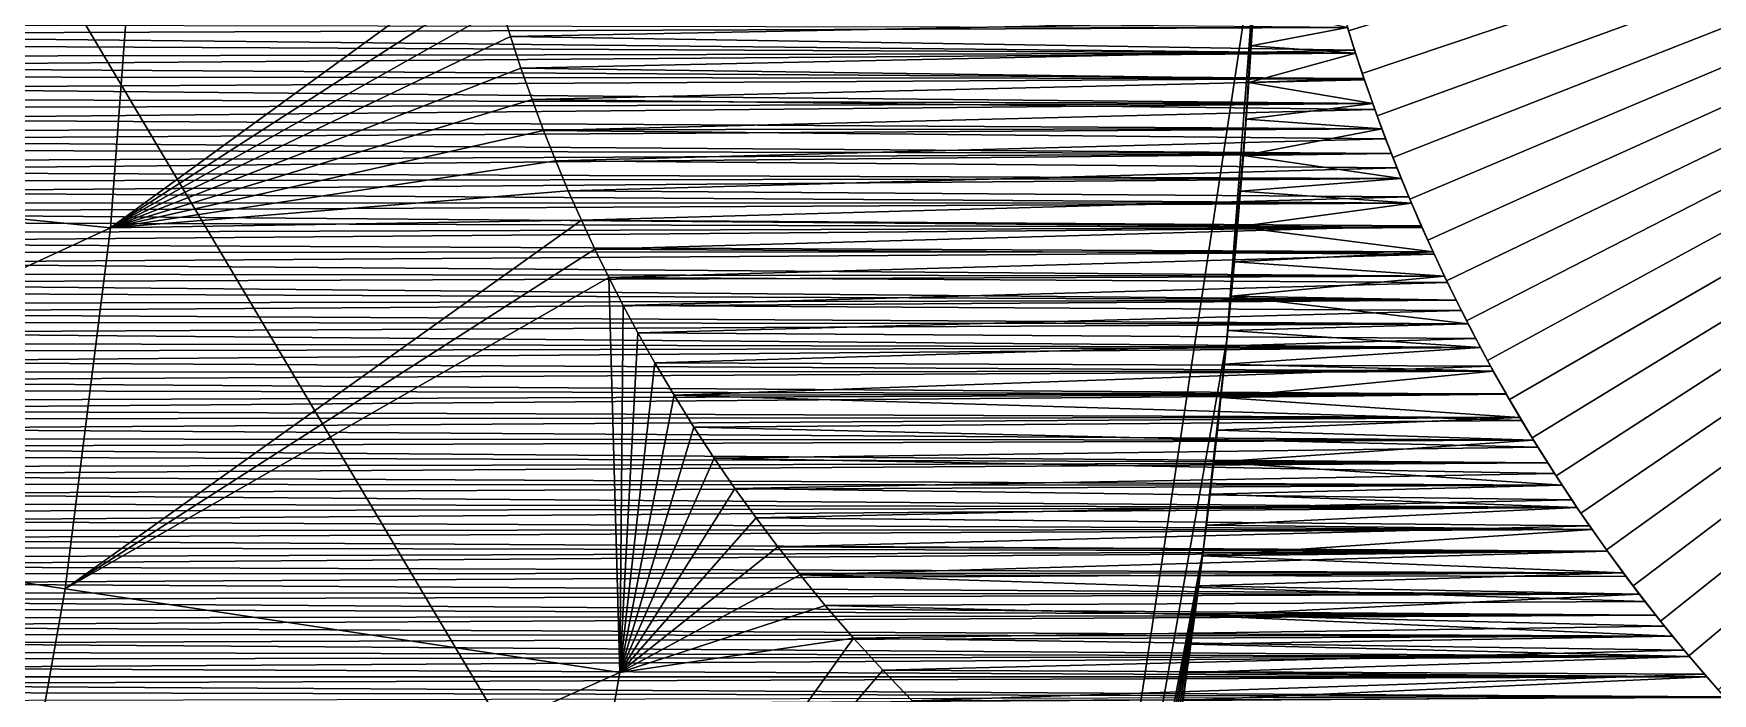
# Model space of a CAD drawing. Header units: millimetres. Extents: x -3750 to 5350, y -3750 to 3750.
# Drawn here: x 3200 to 3948, y -531 to -237 of the extents above; entities that cross this region are included whole.
import ezdxf

# ---------------------------------------------------------------- set-up
doc = ezdxf.new("R2010")
doc.units = ezdxf.units.MM
doc.header["$MEASUREMENT"] = 0
doc.layers.add('MESH_3D', color=2, linetype='CONTINUOUS')

msp = doc.modelspace()

# ---------------------------------------------------------------- linework, layer by layer
at = {"layer": 'MESH_3D'}
for points in [[(925.34, 3634.04, 32500), (-2410.45, 2872.67, 32500), (3378.63, -1627.06, 32500)], [(925.34, 3634.04, 32500), (3634.04, -925.34, 32500), (3745.34, -186.92, 32500)], [(925.34, 3634.04, 32500), (3378.63, -1627.06, 32500), (3634.04, -925.34, 32500)], [(3378.63, -1627.06, 32500), (-2410.45, 2872.67, 32500), (-1955.38, -3199.84, 32500)], [(4550, 0, 26300), (3785.54, -235.8, 26300), (3791.66, -254.79, 26300)], [(4550, 0, 26300), (3791.66, -254.79, 26300), (3798.25, -273.62, 26300)], [(4550, 0, 26300), (3798.25, -273.62, 26300), (3805.3, -292.27, 26300)], [(4550, 0, 26300), (3805.3, -292.27, 26300), (3812.82, -310.75, 26300)], [(4550, 0, 26300), (3812.82, -310.75, 26300), (3820.8, -329.03, 26300)], [(4550, 0, 26300), (3820.8, -329.03, 26300), (3829.22, -347.11, 26300)], [(4550, 0, 26300), (3829.22, -347.11, 26300), (3838.1, -364.97, 26300)], [(4550, 0, 26300), (3838.1, -364.97, 26300), (3847.42, -382.6, 26300)], [(4550, 0, 26300), (3847.42, -382.6, 26300), (3857.18, -400, 26300)], [(4550, 0, 26300), (3857.18, -400, 26300), (3867.37, -417.15, 26300)], [(4550, 0, 26300), (3867.37, -417.15, 26300), (3877.98, -434.04, 26300)], [(4550, 0, 26300), (3877.98, -434.04, 26300), (3889.01, -450.66, 26300)], [(4550, 0, 26300), (3889.01, -450.66, 26300), (3900.45, -466.99, 26300)], [(4550, 0, 26300), (3900.45, -466.99, 26300), (3912.29, -483.04, 26300)], [(4550, 0, 26300), (3912.29, -483.04, 26300), (3924.53, -498.79, 26300)], [(4550, 0, 26300), (3924.53, -498.79, 26300), (3937.16, -514.23, 26300)], [(4550, 0, 26300), (3937.16, -514.23, 26300), (3950.18, -529.35, 26300)], [(4550, 0, 400), (3791.66, -254.79, 400), (3785.54, -235.8, 400)], [(4550, 0, 400), (3798.25, -273.62, 400), (3791.66, -254.79, 400)], [(4550, 0, 400), (3805.3, -292.27, 400), (3798.25, -273.62, 400)], [(4550, 0, 400), (3812.82, -310.75, 400), (3805.3, -292.27, 400)], [(4550, 0, 400), (3820.8, -329.03, 400), (3812.82, -310.75, 400)], [(4550, 0, 400), (3829.22, -347.11, 400), (3820.8, -329.03, 400)], [(4550, 0, 400), (3838.1, -364.97, 400), (3829.22, -347.11, 400)], [(4550, 0, 400), (3847.42, -382.6, 400), (3838.1, -364.97, 400)], [(4550, 0, 400), (3857.18, -400, 400), (3847.42, -382.6, 400)], [(4550, 0, 400), (3867.37, -417.15, 400), (3857.18, -400, 400)], [(4550, 0, 400), (3877.98, -434.04, 400), (3867.37, -417.15, 400)], [(4550, 0, 400), (3889.01, -450.66, 400), (3877.98, -434.04, 400)], [(4550, 0, 400), (3900.45, -466.99, 400), (3889.01, -450.66, 400)], [(4550, 0, 400), (3912.29, -483.04, 400), (3900.45, -466.99, 400)], [(4550, 0, 400), (3924.53, -498.79, 400), (3912.29, -483.04, 400)], [(4550, 0, 400), (3937.16, -514.23, 400), (3924.53, -498.79, 400)], [(4550, 0, 400), (3950.18, -529.35, 400), (3937.16, -514.23, 400)], [(3245.96, -162, 24600), (2985.09, -298.7, 24400), (2996.27, -149.54, 24400)], [(3245.96, -162, 24600), (3233.85, -323.6, 24600), (2985.09, -298.7, 24400)], [(3245.96, -162, 24600), (3401.33, -201.72, 24725.85), (3233.85, -323.6, 24600)], [(3745.34, -186.92, 32500), (3634.04, -925.34, 32500), (3731.37, -373.38, 32500)], [(3745.34, -186.92, 32500), (3731.37, -373.38, 32500), (3739.51, -280.24, 32500)], [(3745.34, -186.92, 32500), (3739.51, -280.24, 32500), (3743.19, -225.82, 26267.47)], [(3233.85, -323.6, 24600), (3401.33, -201.72, 24725.85), (3404.61, -213.6, 24729.04)], [(3233.85, -323.6, 24600), (3404.61, -213.6, 24729.04), (3408.05, -225.35, 24732.4)], [(3785.1, -234.35, 1964.9), (2490.04, -222.95, 1968.3), (2488.51, -239.38, 1963.34)], [(3233.85, -323.6, 24600), (3408.05, -225.35, 24732.4), (3412.07, -238.27, 24736.31)], [(3784.11, -231.1, 24734.11), (3412.07, -238.27, 24736.31), (3408.05, -225.35, 24732.4)], [(3784.11, -231.1, 24734.11), (3788.25, -244.42, 24738.25), (3412.07, -238.27, 24736.31)], [(3739.51, -280.24, 32500), (3742.16, -242.43, 26262.38), (3743.19, -225.82, 26267.47)], [(3742.16, -242.43, 26262.38), (3785.1, -234.35, 26264.9), (3743.19, -225.82, 26267.47)], [(3788.25, -244.42, 24738.25), (3784.11, -231.1, 24734.11), (3785.1, -234.35, 1964.9)], [(3788.66, -245.7, 438.66), (2487.62, -248.48, 439.57), (2489.2, -232.12, 434.42)], [(3788.66, -245.7, 1961.34), (3785.1, -234.35, 1964.9), (2488.51, -239.38, 1963.34)], [(3785.1, -234.35, 435.1), (3788.66, -245.7, 438.66), (2489.2, -232.12, 434.42)], [(3233.85, -323.6, 24600), (3412.07, -238.27, 24736.31), (3416.77, -252.43, 24740.87)], [(3788.25, -244.42, 24738.25), (3416.77, -252.43, 24740.87), (3412.07, -238.27, 24736.31)], [(3788.66, -245.7, 26261.34), (3785.1, -234.35, 26264.9), (3742.16, -242.43, 26262.38)], [(3788.25, -244.42, 24738.25), (3785.1, -234.35, 1964.9), (3788.66, -245.7, 1961.34)], [(3785.1, -234.35, 26264.9), (3788.66, -245.7, 26261.34), (3785.54, -235.8, 26300)], [(3788.66, -245.7, 438.66), (3785.1, -234.35, 435.1), (3785.54, -235.8, 400)], [(3791.66, -254.79, 400), (3788.66, -245.7, 438.66), (3785.54, -235.8, 400)], [(3791.66, -254.79, 26300), (3785.54, -235.8, 26300), (3788.66, -245.7, 26261.34)], [(3788.66, -245.7, 1961.34), (2488.51, -239.38, 1963.34), (2486.89, -255.67, 1958.04)], [(3792.4, -256.99, 1957.6), (3788.66, -245.7, 1961.34), (2486.89, -255.67, 1958.04)], [(3788.66, -245.7, 438.66), (3792.4, -256.99, 442.4), (2487.62, -248.48, 439.57)], [(3788.25, -244.42, 24738.25), (3792.63, -257.66, 24742.63), (3416.77, -252.43, 24740.87)], [(3739.51, -280.24, 32500), (3741.05, -258.88, 26256.95), (3742.16, -242.43, 26262.38)], [(3741.05, -258.88, 26256.95), (3788.66, -245.7, 26261.34), (3742.16, -242.43, 26262.38)], [(3741.05, -258.88, 26256.95), (3792.4, -256.99, 26257.6), (3788.66, -245.7, 26261.34)], [(3792.63, -257.66, 24742.63), (3788.25, -244.42, 24738.25), (3788.66, -245.7, 1961.34)], [(3792.63, -257.66, 24742.63), (3788.66, -245.7, 1961.34), (3792.4, -256.99, 1957.6)], [(3788.66, -245.7, 26261.34), (3792.4, -256.99, 26257.6), (3791.66, -254.79, 26300)], [(3792.4, -256.99, 442.4), (3788.66, -245.7, 438.66), (3791.66, -254.79, 400)], [(3792.4, -256.99, 442.4), (2485.95, -264.69, 445.06), (2487.62, -248.48, 439.57)], [(3233.85, -323.6, 24600), (3416.77, -252.43, 24740.87), (3421.71, -266.39, 24745.65)], [(3792.63, -257.66, 24742.63), (3421.71, -266.39, 24745.65), (3416.77, -252.43, 24740.87)], [(3796.3, -268.22, 1953.7), (2486.89, -255.67, 1958.04), (2485.18, -271.81, 1952.41)], [(3792.4, -256.99, 442.4), (3796.3, -268.22, 446.3), (2485.95, -264.69, 445.06)], [(3796.3, -268.22, 1953.7), (3792.4, -256.99, 1957.6), (2486.89, -255.67, 1958.04)], [(3792.63, -257.66, 24742.63), (3797.24, -270.83, 24747.24), (3421.71, -266.39, 24745.65)], [(3739.51, -280.24, 32500), (3739.89, -275.18, 26251.18), (3741.05, -258.88, 26256.95)], [(3739.89, -275.18, 26251.18), (3796.3, -268.22, 26253.7), (3741.05, -258.88, 26256.95)], [(3796.3, -268.22, 26253.7), (3792.4, -256.99, 26257.6), (3741.05, -258.88, 26256.95)], [(3796.3, -268.22, 446.3), (3792.4, -256.99, 442.4), (3791.66, -254.79, 400)], [(3798.25, -273.62, 400), (3796.3, -268.22, 446.3), (3791.66, -254.79, 400)], [(3796.3, -268.22, 26253.7), (3791.66, -254.79, 26300), (3792.4, -256.99, 26257.6)], [(3798.25, -273.62, 26300), (3791.66, -254.79, 26300), (3796.3, -268.22, 26253.7)], [(3792.63, -257.66, 24742.63), (3792.4, -256.99, 1957.6), (3796.3, -268.22, 1953.7)], [(3797.24, -270.83, 24747.24), (3792.63, -257.66, 24742.63), (3796.3, -268.22, 1953.7)], [(3796.3, -268.22, 446.3), (2484.19, -280.75, 450.88), (2485.95, -264.69, 445.06)], [(3796.3, -268.22, 446.3), (3800.37, -279.39, 450.37), (2484.19, -280.75, 450.88)], [(3800.37, -279.39, 1949.63), (3796.3, -268.22, 1953.7), (2485.18, -271.81, 1952.41)], [(3233.85, -323.6, 24600), (3421.71, -266.39, 24745.65), (3426.88, -280.14, 24750.65)], [(3797.24, -270.83, 24747.24), (3426.88, -280.14, 24750.65), (3421.71, -266.39, 24745.65)], [(3800.37, -279.39, 26249.63), (3796.3, -268.22, 26253.7), (3739.89, -275.18, 26251.18)], [(3797.24, -270.83, 24747.24), (3796.3, -268.22, 1953.7), (3800.37, -279.39, 1949.63)], [(3796.3, -268.22, 26253.7), (3800.37, -279.39, 26249.63), (3798.25, -273.62, 26300)], [(3800.37, -279.39, 450.37), (3796.3, -268.22, 446.3), (3798.25, -273.62, 400)], [(3800.37, -279.39, 1949.63), (2485.18, -271.81, 1952.41), (2483.38, -287.8, 1946.44)], [(3797.24, -270.83, 24747.24), (3802.07, -283.91, 24752.07), (3426.88, -280.14, 24750.65)], [(3738.67, -291.32, 26245.07), (3800.37, -279.39, 26249.63), (3739.89, -275.18, 26251.18)], [(3739.51, -280.24, 32500), (3738.67, -291.32, 26245.07), (3739.89, -275.18, 26251.18)], [(3802.07, -283.91, 24752.07), (3797.24, -270.83, 24747.24), (3800.37, -279.39, 1949.63)], [(3805.3, -292.27, 400), (3800.37, -279.39, 450.37), (3798.25, -273.62, 400)], [(3805.3, -292.27, 26300), (3798.25, -273.62, 26300), (3800.37, -279.39, 26249.63)], [(3804.61, -290.51, 454.61), (2482.34, -296.64, 457.03), (2484.19, -280.75, 450.88)], [(3804.61, -290.51, 1945.39), (3800.37, -279.39, 1949.63), (2483.38, -287.8, 1946.44)], [(3800.37, -279.39, 450.37), (3804.61, -290.51, 454.61), (2484.19, -280.75, 450.88)], [(3233.85, -323.6, 24600), (3426.88, -280.14, 24750.65), (3432.28, -293.68, 24755.86)], [(3802.07, -283.91, 24752.07), (3432.28, -293.68, 24755.86), (3426.88, -280.14, 24750.65)], [(3802.07, -283.91, 24752.07), (3807.14, -296.9, 24757.14), (3432.28, -293.68, 24755.86)], [(3739.51, -280.24, 32500), (3731.37, -373.38, 32500), (3736.06, -323.07, 26231.87)], [(3739.51, -280.24, 32500), (3736.06, -323.07, 26231.87), (3737.39, -307.28, 26238.63)], [(3739.51, -280.24, 32500), (3737.39, -307.28, 26238.63), (3738.67, -291.32, 26245.07)], [(3804.61, -290.51, 26245.39), (3800.37, -279.39, 26249.63), (3738.67, -291.32, 26245.07)], [(3805.3, -292.27, 400), (3804.61, -290.51, 454.61), (3800.37, -279.39, 450.37)], [(3802.07, -283.91, 24752.07), (3800.37, -279.39, 1949.63), (3804.61, -290.51, 1945.39)], [(3805.3, -292.27, 26300), (3800.37, -279.39, 26249.63), (3804.61, -290.51, 26245.39)], [(3807.14, -296.9, 24757.14), (3802.07, -283.91, 24752.07), (3804.61, -290.51, 1945.39)], [(3804.61, -290.51, 1945.39), (2483.38, -287.8, 1946.44), (2481.5, -303.61, 1940.15)], [(3809.01, -301.55, 1940.99), (3804.61, -290.51, 1945.39), (2481.5, -303.61, 1940.15)], [(3804.61, -290.51, 454.61), (3809.01, -301.55, 459.01), (2482.34, -296.64, 457.03)], [(3737.39, -307.28, 26238.63), (3809.01, -301.55, 26240.99), (3738.67, -291.32, 26245.07)], [(3809.01, -301.55, 26240.99), (3804.61, -290.51, 26245.39), (3738.67, -291.32, 26245.07)], [(3807.14, -296.9, 24757.14), (3804.61, -290.51, 1945.39), (3809.01, -301.55, 1940.99)], [(3804.61, -290.51, 26245.39), (3809.01, -301.55, 26240.99), (3805.3, -292.27, 26300)], [(3809.01, -301.55, 459.01), (3804.61, -290.51, 454.61), (3805.3, -292.27, 400)], [(3809.01, -301.55, 459.01), (2480.41, -312.37, 463.5), (2482.34, -296.64, 457.03)], [(3233.85, -323.6, 24600), (2966.49, -447.13, 24400), (2985.09, -298.7, 24400)], [(3233.85, -323.6, 24600), (3432.28, -293.68, 24755.86), (3437.89, -307.01, 24761.25)], [(3807.14, -296.9, 24757.14), (3437.89, -307.01, 24761.25), (3432.28, -293.68, 24755.86)], [(3807.14, -296.9, 24757.14), (3812.42, -309.81, 24762.42), (3437.89, -307.01, 24761.25)], [(3812.82, -310.75, 400), (3809.01, -301.55, 459.01), (3805.3, -292.27, 400)], [(3812.82, -310.75, 26300), (3805.3, -292.27, 26300), (3809.01, -301.55, 26240.99)], [(3812.42, -309.81, 24762.42), (3807.14, -296.9, 24757.14), (3809.01, -301.55, 1940.99)], [(3813.57, -312.53, 1936.43), (2481.5, -303.61, 1940.15), (2479.53, -319.26, 1933.53)], [(3809.01, -301.55, 459.01), (3813.57, -312.53, 463.57), (2480.41, -312.37, 463.5)], [(3813.57, -312.53, 1936.43), (3809.01, -301.55, 1940.99), (2481.5, -303.61, 1940.15)], [(3813.57, -312.53, 26236.43), (3809.01, -301.55, 26240.99), (3737.39, -307.28, 26238.63)], [(3812.42, -309.81, 24762.42), (3809.01, -301.55, 1940.99), (3813.57, -312.53, 1936.43)], [(3809.01, -301.55, 26240.99), (3813.57, -312.53, 26236.43), (3812.82, -310.75, 26300)], [(3813.57, -312.53, 463.57), (3809.01, -301.55, 459.01), (3812.82, -310.75, 400)], [(3818.3, -323.45, 468.3), (2478.4, -327.92, 470.3), (2480.41, -312.37, 463.5)], [(3818.3, -323.45, 1931.7), (3813.57, -312.53, 1936.43), (2479.53, -319.26, 1933.53)], [(3813.57, -312.53, 463.57), (3818.3, -323.45, 468.3), (2480.41, -312.37, 463.5)], [(3233.85, -323.6, 24600), (3437.89, -307.01, 24761.25), (3443.7, -320.12, 24766.84)], [(3812.42, -309.81, 24762.42), (3443.7, -320.12, 24766.84), (3437.89, -307.01, 24761.25)], [(3812.42, -309.81, 24762.42), (3817.94, -322.62, 24767.94), (3443.7, -320.12, 24766.84)], [(3736.06, -323.07, 26231.87), (3813.57, -312.53, 26236.43), (3737.39, -307.28, 26238.63)], [(3818.3, -323.45, 26231.7), (3813.57, -312.53, 26236.43), (3736.06, -323.07, 26231.87)], [(3817.94, -322.62, 24767.94), (3812.42, -309.81, 24762.42), (3813.57, -312.53, 1936.43)], [(3818.3, -323.45, 468.3), (3813.57, -312.53, 463.57), (3812.82, -310.75, 400)], [(3820.8, -329.03, 400), (3818.3, -323.45, 468.3), (3812.82, -310.75, 400)], [(3818.3, -323.45, 26231.7), (3812.82, -310.75, 26300), (3813.57, -312.53, 26236.43)], [(3820.8, -329.03, 26300), (3812.82, -310.75, 26300), (3818.3, -323.45, 26231.7)], [(3817.94, -322.62, 24767.94), (3813.57, -312.53, 1936.43), (3818.3, -323.45, 1931.7)], [(3818.3, -323.45, 1931.7), (2479.53, -319.26, 1933.53), (2477.49, -334.73, 1926.61)], [(3213.7, -484.39, 24600), (3443.7, -320.12, 24766.84), (3449.72, -333.01, 24772.6)], [(3233.85, -323.6, 24600), (3443.7, -320.12, 24766.84), (3213.7, -484.39, 24600)], [(3817.94, -322.62, 24767.94), (3449.72, -333.01, 24772.6), (3443.7, -320.12, 24766.84)], [(3823.19, -334.29, 473.19), (2476.32, -343.29, 477.4), (2478.4, -327.92, 470.3)], [(3823.19, -334.29, 1926.81), (3818.3, -323.45, 1931.7), (2477.49, -334.73, 1926.61)], [(3818.3, -323.45, 468.3), (3823.19, -334.29, 473.19), (2478.4, -327.92, 470.3)], [(3233.85, -323.6, 24600), (3213.7, -484.39, 24600), (2966.49, -447.13, 24400)], [(3817.94, -322.62, 24767.94), (3823.67, -335.33, 24773.67), (3449.72, -333.01, 24772.6)], [(3731.37, -373.38, 32500), (3734.68, -338.67, 26224.78), (3736.06, -323.07, 26231.87)], [(3734.68, -338.67, 26224.78), (3823.19, -334.29, 26226.81), (3736.06, -323.07, 26231.87)], [(3823.19, -334.29, 26226.81), (3818.3, -323.45, 26231.7), (3736.06, -323.07, 26231.87)], [(3817.94, -322.62, 24767.94), (3818.3, -323.45, 1931.7), (3823.19, -334.29, 1926.81)], [(3823.67, -335.33, 24773.67), (3817.94, -322.62, 24767.94), (3823.19, -334.29, 1926.81)], [(3818.3, -323.45, 26231.7), (3823.19, -334.29, 26226.81), (3820.8, -329.03, 26300)], [(3823.19, -334.29, 473.19), (3818.3, -323.45, 468.3), (3820.8, -329.03, 400)], [(3829.22, -347.11, 400), (3823.19, -334.29, 473.19), (3820.8, -329.03, 400)], [(3829.22, -347.11, 26300), (3820.8, -329.03, 26300), (3823.19, -334.29, 26226.81)], [(3828.24, -345.05, 1921.76), (2477.49, -334.73, 1926.61), (2475.38, -350.01, 1919.37)], [(3823.19, -334.29, 473.19), (3828.24, -345.05, 478.24), (2476.32, -343.29, 477.4)], [(3828.24, -345.05, 1921.76), (3823.19, -334.29, 1926.81), (2477.49, -334.73, 1926.61)], [(3213.7, -484.39, 24600), (3449.72, -333.01, 24772.6), (3455.93, -345.68, 24778.54)], [(3823.67, -335.33, 24773.67), (3455.93, -345.68, 24778.54), (3449.72, -333.01, 24772.6)], [(3823.67, -335.33, 24773.67), (3829.63, -347.94, 24779.63), (3455.93, -345.68, 24778.54)], [(3828.24, -345.05, 26221.76), (3823.19, -334.29, 26226.81), (3734.68, -338.67, 26224.78)], [(3829.22, -347.11, 400), (3828.24, -345.05, 478.24), (3823.19, -334.29, 473.19)], [(3823.67, -335.33, 24773.67), (3823.19, -334.29, 1926.81), (3828.24, -345.05, 1921.76)], [(3829.22, -347.11, 26300), (3823.19, -334.29, 26226.81), (3828.24, -345.05, 26221.76)], [(3829.63, -347.94, 24779.63), (3823.67, -335.33, 24773.67), (3828.24, -345.05, 1921.76)], [(3833.45, -355.74, 483.45), (2474.17, -358.47, 484.81), (2476.32, -343.29, 477.4)], [(3828.24, -345.05, 478.24), (3833.45, -355.74, 483.45), (2476.32, -343.29, 477.4)], [(3731.37, -373.38, 32500), (3733.25, -354.07, 26217.38), (3734.68, -338.67, 26224.78)], [(3733.25, -354.07, 26217.38), (3828.24, -345.05, 26221.76), (3734.68, -338.67, 26224.78)], [(3833.45, -355.74, 1916.55), (2475.38, -350.01, 1919.37), (2473.2, -365.1, 1911.83)], [(3833.45, -355.74, 1916.55), (3828.24, -345.05, 1921.76), (2475.38, -350.01, 1919.37)], [(3460.91, -521.65, 24800), (3213.7, -484.39, 24600), (3455.93, -345.68, 24778.54)], [(3460.91, -521.65, 24800), (3455.93, -345.68, 24778.54), (3462.32, -358.13, 24784.64)], [(3829.63, -347.94, 24779.63), (3462.32, -358.13, 24784.64), (3455.93, -345.68, 24778.54)], [(3829.63, -347.94, 24779.63), (3835.8, -360.45, 24785.8), (3462.32, -358.13, 24784.64)], [(3833.45, -355.74, 26216.55), (3828.24, -345.05, 26221.76), (3733.25, -354.07, 26217.38)], [(3829.63, -347.94, 24779.63), (3828.24, -345.05, 1921.76), (3833.45, -355.74, 1916.55)], [(3828.24, -345.05, 26221.76), (3833.45, -355.74, 26216.55), (3829.22, -347.11, 26300)], [(3833.45, -355.74, 483.45), (3828.24, -345.05, 478.24), (3829.22, -347.11, 400)], [(3838.1, -364.97, 400), (3833.45, -355.74, 483.45), (3829.22, -347.11, 400)], [(3838.1, -364.97, 26300), (3829.22, -347.11, 26300), (3833.45, -355.74, 26216.55)], [(3835.8, -360.45, 24785.8), (3829.63, -347.94, 24779.63), (3833.45, -355.74, 1916.55)], [(3838.82, -366.36, 488.82), (2471.95, -373.45, 492.51), (2474.17, -358.47, 484.81)], [(3838.82, -366.36, 1911.18), (3833.45, -355.74, 1916.55), (2473.2, -365.1, 1911.83)], [(3833.45, -355.74, 483.45), (3838.82, -366.36, 488.82), (2474.17, -358.47, 484.81)], [(3460.91, -521.65, 24800), (3462.32, -358.13, 24784.64), (3468.9, -370.35, 24790.89)], [(3835.8, -360.45, 24785.8), (3468.9, -370.35, 24790.89), (3462.32, -358.13, 24784.64)], [(3731.37, -373.38, 32500), (3731.77, -369.28, 26209.67), (3733.25, -354.07, 26217.38)], [(3838.82, -366.36, 26211.18), (3733.25, -354.07, 26217.38), (3731.77, -369.28, 26209.67)], [(3838.82, -366.36, 26211.18), (3833.45, -355.74, 26216.55), (3733.25, -354.07, 26217.38)], [(3835.8, -360.45, 24785.8), (3833.45, -355.74, 1916.55), (3838.82, -366.36, 1911.18)], [(3833.45, -355.74, 26216.55), (3838.82, -366.36, 26211.18), (3838.1, -364.97, 26300)], [(3838.82, -366.36, 488.82), (3833.45, -355.74, 483.45), (3838.1, -364.97, 400)], [(3844.34, -376.89, 1905.66), (2473.2, -365.1, 1911.83), (2470.95, -379.99, 1903.99)], [(3838.82, -366.36, 488.82), (3844.34, -376.89, 494.34), (2471.95, -373.45, 492.51)], [(3844.34, -376.89, 1905.66), (3838.82, -366.36, 1911.18), (2473.2, -365.1, 1911.83)], [(3835.8, -360.45, 24785.8), (3842.2, -372.85, 24792.2), (3468.9, -370.35, 24790.89)], [(3844.34, -376.89, 26205.66), (3838.82, -366.36, 26211.18), (3731.77, -369.28, 26209.67)], [(3842.2, -372.85, 24792.2), (3835.8, -360.45, 24785.8), (3838.82, -366.36, 1911.18)], [(3844.34, -376.89, 494.34), (3838.82, -366.36, 488.82), (3838.1, -364.97, 400)], [(3847.42, -382.6, 400), (3844.34, -376.89, 494.34), (3838.1, -364.97, 400)], [(3844.34, -376.89, 26205.66), (3838.1, -364.97, 26300), (3838.82, -366.36, 26211.18)], [(3847.42, -382.6, 26300), (3838.1, -364.97, 26300), (3844.34, -376.89, 26205.66)], [(3842.2, -372.85, 24792.2), (3838.82, -366.36, 1911.18), (3844.34, -376.89, 1905.66)], [(3844.34, -376.89, 494.34), (2469.67, -388.23, 500.52), (2471.95, -373.45, 492.51)], [(3460.91, -521.65, 24800), (3468.9, -370.35, 24790.89), (3476.4, -383.68, 24798.01)], [(3842.2, -372.85, 24792.2), (3476.4, -383.68, 24798.01), (3468.9, -370.35, 24790.89)], [(3842.2, -372.85, 24792.2), (3848.8, -385.13, 24798.8), (3476.4, -383.68, 24798.01)], [(3731.37, -373.38, 32500), (3634.04, -925.34, 32500), (3720.9, -466.29, 32500)], [(3731.37, -373.38, 32500), (3720.9, -466.29, 32500), (3727.12, -413.65, 26184.76)], [(3731.37, -373.38, 32500), (3727.12, -413.65, 26184.76), (3728.7, -399.08, 26193.35)], [(3731.37, -373.38, 32500), (3728.7, -399.08, 26193.35), (3730.26, -384.29, 26201.66)], [(3730.26, -384.29, 26201.66), (3844.34, -376.89, 26205.66), (3731.77, -369.28, 26209.67)], [(3731.37, -373.38, 32500), (3730.26, -384.29, 26201.66), (3731.77, -369.28, 26209.67)], [(3848.8, -385.13, 24798.8), (3842.2, -372.85, 24792.2), (3844.34, -376.89, 1905.66)], [(3850.02, -387.34, 1899.98), (2470.95, -379.99, 1903.99), (2468.65, -394.67, 1895.87)], [(3844.34, -376.89, 494.34), (3850.02, -387.34, 500.02), (2469.67, -388.23, 500.52)], [(3850.02, -387.34, 1899.98), (3844.34, -376.89, 1905.66), (2470.95, -379.99, 1903.99)], [(3850.02, -387.34, 26199.98), (3844.34, -376.89, 26205.66), (3730.26, -384.29, 26201.66)], [(3848.8, -385.13, 24798.8), (3844.34, -376.89, 1905.66), (3850.02, -387.34, 1899.98)], [(3844.34, -376.89, 26205.66), (3850.02, -387.34, 26199.98), (3847.42, -382.6, 26300)], [(3850.02, -387.34, 500.02), (3844.34, -376.89, 494.34), (3847.42, -382.6, 400)], [(3855.86, -397.7, 505.86), (2467.34, -402.8, 508.8), (2469.67, -388.23, 500.52)], [(3855.86, -397.7, 1894.14), (3850.02, -387.34, 1899.98), (2468.65, -394.67, 1895.87)], [(3850.02, -387.34, 500.02), (3855.86, -397.7, 505.86), (2469.67, -388.23, 500.52)], [(3460.91, -521.65, 24800), (3476.4, -383.68, 24798.01), (3484.98, -398.16, 24806.12)], [(3848.8, -385.13, 24798.8), (3484.98, -398.16, 24806.12), (3476.4, -383.68, 24798.01)], [(3848.8, -385.13, 24798.8), (3855.62, -397.29, 24805.62), (3484.98, -398.16, 24806.12)], [(3728.7, -399.08, 26193.35), (3850.02, -387.34, 26199.98), (3730.26, -384.29, 26201.66)], [(3855.86, -397.7, 26194.14), (3850.02, -387.34, 26199.98), (3728.7, -399.08, 26193.35)], [(3857.18, -400, 400), (3850.02, -387.34, 500.02), (3847.42, -382.6, 400)], [(3857.18, -400, 26300), (3847.42, -382.6, 26300), (3850.02, -387.34, 26199.98)], [(3855.62, -397.29, 24805.62), (3848.8, -385.13, 24798.8), (3850.02, -387.34, 1899.98)], [(3857.18, -400, 400), (3855.86, -397.7, 505.86), (3850.02, -387.34, 500.02)], [(3855.62, -397.29, 24805.62), (3850.02, -387.34, 1899.98), (3855.86, -397.7, 1894.14)], [(3857.18, -400, 26300), (3850.02, -387.34, 26199.98), (3855.86, -397.7, 26194.14)], [(3855.86, -397.7, 1894.14), (2468.65, -394.67, 1895.87), (2466.29, -409.15, 1887.46)], [(3861.84, -407.97, 511.84), (2464.95, -417.15, 517.37), (2467.34, -402.8, 508.8)], [(3861.84, -407.97, 1888.16), (3855.86, -397.7, 1894.14), (2466.29, -409.15, 1887.46)], [(3855.86, -397.7, 505.86), (3861.84, -407.97, 511.84), (2467.34, -402.8, 508.8)], [(3460.91, -521.65, 24800), (3484.98, -398.16, 24806.12), (3493.8, -412.31, 24814.43)], [(3855.62, -397.29, 24805.62), (3862.66, -409.34, 24812.66), (3484.98, -398.16, 24806.12)], [(3484.98, -398.16, 24806.12), (3862.66, -409.34, 24812.66), (3493.8, -412.31, 24814.43)], [(3727.12, -413.65, 26184.76), (3861.84, -407.97, 26188.16), (3728.7, -399.08, 26193.35)], [(3861.84, -407.97, 26188.16), (3855.86, -397.7, 26194.14), (3728.7, -399.08, 26193.35)], [(3855.62, -397.29, 24805.62), (3855.86, -397.7, 1894.14), (3861.84, -407.97, 1888.16)], [(3862.66, -409.34, 24812.66), (3855.62, -397.29, 24805.62), (3861.84, -407.97, 1888.16)], [(3855.86, -397.7, 26194.14), (3861.84, -407.97, 26188.16), (3857.18, -400, 26300)], [(3861.84, -407.97, 511.84), (3855.86, -397.7, 505.86), (3857.18, -400, 400)], [(3867.37, -417.15, 400), (3861.84, -407.97, 511.84), (3857.18, -400, 400)], [(3867.37, -417.15, 26300), (3857.18, -400, 26300), (3861.84, -407.97, 26188.16)], [(3867.98, -418.16, 1882.02), (2466.29, -409.15, 1887.46), (2463.89, -423.4, 1878.77)], [(3861.84, -407.97, 511.84), (3867.98, -418.16, 517.98), (2464.95, -417.15, 517.37)], [(3867.98, -418.16, 1882.02), (3861.84, -407.97, 1888.16), (2466.29, -409.15, 1887.46)], [(3862.66, -409.34, 24812.66), (3869.9, -421.26, 24819.9), (3493.8, -412.31, 24814.43)], [(3867.98, -418.16, 26182.02), (3861.84, -407.97, 26188.16), (3727.12, -413.65, 26184.76)], [(3862.66, -409.34, 24812.66), (3861.84, -407.97, 1888.16), (3867.98, -418.16, 1882.02)], [(3861.84, -407.97, 26188.16), (3867.98, -418.16, 26182.02), (3867.37, -417.15, 26300)], [(3867.98, -418.16, 517.98), (3861.84, -407.97, 511.84), (3867.37, -417.15, 400)], [(3869.9, -421.26, 24819.9), (3862.66, -409.34, 24812.66), (3867.98, -418.16, 1882.02)], [(3874.27, -428.25, 524.27), (2462.52, -431.29, 526.21), (2464.95, -417.15, 517.37)], [(3874.27, -428.25, 1875.73), (3867.98, -418.16, 1882.02), (2463.89, -423.4, 1878.77)], [(3867.98, -418.16, 517.98), (3874.27, -428.25, 524.27), (2464.95, -417.15, 517.37)], [(3460.91, -521.65, 24800), (3493.8, -412.31, 24814.43), (3502.85, -426.13, 24822.94)], [(3869.9, -421.26, 24819.9), (3502.85, -426.13, 24822.94), (3493.8, -412.31, 24814.43)], [(3720.9, -466.29, 32500), (3725.5, -428, 26175.88), (3727.12, -413.65, 26184.76)], [(3725.5, -428, 26175.88), (3867.98, -418.16, 26182.02), (3727.12, -413.65, 26184.76)], [(3874.27, -428.25, 26175.73), (3867.98, -418.16, 26182.02), (3725.5, -428, 26175.88)], [(3874.27, -428.25, 524.27), (3867.98, -418.16, 517.98), (3867.37, -417.15, 400)], [(3877.98, -434.04, 400), (3874.27, -428.25, 524.27), (3867.37, -417.15, 400)], [(3874.27, -428.25, 26175.73), (3867.37, -417.15, 26300), (3867.98, -418.16, 26182.02)], [(3877.98, -434.04, 26300), (3867.37, -417.15, 26300), (3874.27, -428.25, 26175.73)], [(3869.9, -421.26, 24819.9), (3867.98, -418.16, 1882.02), (3874.27, -428.25, 1875.73)], [(3874.27, -428.25, 1875.73), (2463.89, -423.4, 1878.77), (2461.43, -437.43, 1869.82)], [(3460.91, -521.65, 24800), (3502.85, -426.13, 24822.94), (3512.12, -439.62, 24831.62)], [(3869.9, -421.26, 24819.9), (3877.34, -433.05, 24827.34), (3502.85, -426.13, 24822.94)], [(3877.34, -433.05, 24827.34), (3512.12, -439.62, 24831.62), (3502.85, -426.13, 24822.94)], [(3877.34, -433.05, 24827.34), (3869.9, -421.26, 24819.9), (3874.27, -428.25, 1875.73)], [(3880.72, -438.24, 530.72), (2460.04, -445.19, 535.32), (2462.52, -431.29, 526.21)], [(3880.72, -438.24, 1869.28), (3874.27, -428.25, 1875.73), (2461.43, -437.43, 1869.82)], [(3874.27, -428.25, 524.27), (3880.72, -438.24, 530.72), (2462.52, -431.29, 526.21)], [(3877.34, -433.05, 24827.34), (3884.99, -444.71, 24834.99), (3512.12, -439.62, 24831.62)], [(3720.9, -466.29, 32500), (3723.85, -442.12, 26166.73), (3725.5, -428, 26175.88)], [(3880.72, -438.24, 26169.28), (3725.5, -428, 26175.88), (3723.85, -442.12, 26166.73)], [(3880.72, -438.24, 26169.28), (3874.27, -428.25, 26175.73), (3725.5, -428, 26175.88)], [(3877.34, -433.05, 24827.34), (3874.27, -428.25, 1875.73), (3880.72, -438.24, 1869.28)], [(3874.27, -428.25, 26175.73), (3880.72, -438.24, 26169.28), (3877.98, -434.04, 26300)], [(3880.72, -438.24, 530.72), (3874.27, -428.25, 524.27), (3877.98, -434.04, 400)], [(3884.99, -444.71, 24834.99), (3877.34, -433.05, 24827.34), (3880.72, -438.24, 1869.28)], [(3887.3, -448.14, 1862.7), (2461.43, -437.43, 1869.82), (2458.94, -451.23, 1860.6)], [(3880.72, -438.24, 530.72), (3887.3, -448.14, 537.3), (2460.04, -445.19, 535.32)], [(3887.3, -448.14, 1862.7), (3880.72, -438.24, 1869.28), (2461.43, -437.43, 1869.82)], [(3460.91, -521.65, 24800), (3512.12, -439.62, 24831.62), (3521.6, -452.79, 24840.47)], [(3884.99, -444.71, 24834.99), (3521.6, -452.79, 24840.47), (3512.12, -439.62, 24831.62)], [(3887.3, -448.14, 26162.7), (3880.72, -438.24, 26169.28), (3723.85, -442.12, 26166.73)], [(3889.01, -450.66, 400), (3880.72, -438.24, 530.72), (3877.98, -434.04, 400)], [(3889.01, -450.66, 26300), (3877.98, -434.04, 26300), (3880.72, -438.24, 26169.28)], [(3889.01, -450.66, 400), (3887.3, -448.14, 537.3), (3880.72, -438.24, 530.72)], [(3884.99, -444.71, 24834.99), (3880.72, -438.24, 1869.28), (3887.3, -448.14, 1862.7)], [(3889.01, -450.66, 26300), (3880.72, -438.24, 26169.28), (3887.3, -448.14, 26162.7)], [(3887.3, -448.14, 537.3), (2457.53, -458.86, 544.68), (2460.04, -445.19, 535.32)], [(3887.3, -448.14, 537.3), (3894.04, -457.95, 544.04), (2457.53, -458.86, 544.68)], [(3894.04, -457.95, 1855.96), (3887.3, -448.14, 1862.7), (2458.94, -451.23, 1860.6)], [(3213.7, -484.39, 24600), (3185.56, -643.97, 24600), (2966.49, -447.13, 24400)], [(3884.99, -444.71, 24834.99), (3892.85, -456.24, 24842.85), (3521.6, -452.79, 24840.47)], [(3720.9, -466.29, 32500), (3722.17, -456, 26157.32), (3723.85, -442.12, 26166.73)], [(3722.17, -456, 26157.32), (3887.3, -448.14, 26162.7), (3723.85, -442.12, 26166.73)], [(3894.04, -457.95, 26155.96), (3887.3, -448.14, 26162.7), (3722.17, -456, 26157.32)], [(3892.85, -456.24, 24842.85), (3884.99, -444.71, 24834.99), (3887.3, -448.14, 1862.7)], [(3892.85, -456.24, 24842.85), (3887.3, -448.14, 1862.7), (3894.04, -457.95, 1855.96)], [(3887.3, -448.14, 26162.7), (3894.04, -457.95, 26155.96), (3889.01, -450.66, 26300)], [(3894.04, -457.95, 544.04), (3887.3, -448.14, 537.3), (3889.01, -450.66, 400)], [(3894.04, -457.95, 1855.96), (2458.94, -451.23, 1860.6), (2456.41, -464.8, 1851.13)], [(3460.91, -521.65, 24800), (3521.6, -452.79, 24840.47), (3531.28, -465.64, 24849.48)], [(3892.85, -456.24, 24842.85), (3531.28, -465.64, 24849.48), (3521.6, -452.79, 24840.47)], [(3892.85, -456.24, 24842.85), (3900.9, -467.62, 24850.9), (3531.28, -465.64, 24849.48)], [(3720.48, -469.64, 26147.64), (3894.04, -457.95, 26155.96), (3722.17, -456, 26157.32)], [(3720.9, -466.29, 32500), (3720.48, -469.64, 26147.64), (3722.17, -456, 26157.32)], [(3900.45, -466.99, 400), (3894.04, -457.95, 544.04), (3889.01, -450.66, 400)], [(3900.45, -466.99, 26300), (3889.01, -450.66, 26300), (3894.04, -457.95, 26155.96)], [(3900.9, -467.62, 24850.9), (3892.85, -456.24, 24842.85), (3894.04, -457.95, 1855.96)], [(3900.92, -467.65, 550.92), (2454.98, -472.3, 554.29), (2457.53, -458.86, 544.68)], [(3900.92, -467.65, 1849.08), (3894.04, -457.95, 1855.96), (2456.41, -464.8, 1851.13)], [(3894.04, -457.95, 544.04), (3900.92, -467.65, 550.92), (2457.53, -458.86, 544.68)], [(3900.92, -467.65, 26149.08), (3894.04, -457.95, 26155.96), (3720.48, -469.64, 26147.64)], [(3900.9, -467.62, 24850.9), (3894.04, -457.95, 1855.96), (3900.92, -467.65, 1849.08)], [(3894.04, -457.95, 26155.96), (3900.92, -467.65, 26149.08), (3900.45, -466.99, 26300)], [(3900.92, -467.65, 550.92), (3894.04, -457.95, 544.04), (3900.45, -466.99, 400)], [(3900.92, -467.65, 1849.08), (2456.41, -464.8, 1851.13), (2453.85, -478.12, 1841.41)], [(3907.94, -477.24, 1842.06), (3900.92, -467.65, 1849.08), (2453.85, -478.12, 1841.41)], [(3900.92, -467.65, 550.92), (3907.94, -477.24, 557.94), (2454.98, -472.3, 554.29)], [(3460.91, -521.65, 24800), (3531.28, -465.64, 24849.48), (3541.16, -478.18, 24858.64)], [(3900.9, -467.62, 24850.9), (3541.16, -478.18, 24858.64), (3531.28, -465.64, 24849.48)], [(3900.9, -467.62, 24850.9), (3909.15, -478.87, 24859.15), (3541.16, -478.18, 24858.64)], [(3720.9, -466.29, 32500), (3634.04, -925.34, 32500), (3655.98, -834.45, 32500)], [(3720.9, -466.29, 32500), (3655.98, -834.45, 32500), (3675.65, -743.05, 32500)], [(3720.9, -466.29, 32500), (3675.65, -743.05, 32500), (3693.03, -651.18, 32500)], [(3720.9, -466.29, 32500), (3693.03, -651.18, 32500), (3708.12, -558.91, 32500)], [(3720.9, -466.29, 32500), (3708.12, -558.91, 32500), (3715.29, -509.07, 26117.13)], [(3720.9, -466.29, 32500), (3715.29, -509.07, 26117.13), (3717.03, -496.18, 26127.54)], [(3720.9, -466.29, 32500), (3717.03, -496.18, 26127.54), (3718.76, -483.04, 26137.71)], [(3720.9, -466.29, 32500), (3718.76, -483.04, 26137.71), (3720.48, -469.64, 26147.64)], [(3718.76, -483.04, 26137.71), (3907.94, -477.24, 26142.06), (3720.48, -469.64, 26147.64)], [(3907.94, -477.24, 26142.06), (3900.92, -467.65, 26149.08), (3720.48, -469.64, 26147.64)], [(3907.94, -477.24, 557.94), (3900.92, -467.65, 550.92), (3900.45, -466.99, 400)], [(3912.29, -483.04, 400), (3907.94, -477.24, 557.94), (3900.45, -466.99, 400)], [(3907.94, -477.24, 26142.06), (3900.45, -466.99, 26300), (3900.92, -467.65, 26149.08)], [(3912.29, -483.04, 26300), (3900.45, -466.99, 26300), (3907.94, -477.24, 26142.06)], [(3900.9, -467.62, 24850.9), (3900.92, -467.65, 1849.08), (3907.94, -477.24, 1842.06)], [(3909.15, -478.87, 24859.15), (3900.9, -467.62, 24850.9), (3907.94, -477.24, 1842.06)], [(3915.11, -486.73, 1834.89), (2453.85, -478.12, 1841.41), (2451.27, -491.2, 1831.45)], [(3907.94, -477.24, 557.94), (2452.41, -485.48, 564.15), (2454.98, -472.3, 554.29)], [(3907.94, -477.24, 557.94), (3915.11, -486.73, 565.11), (2452.41, -485.48, 564.15)], [(3915.11, -486.73, 1834.89), (3907.94, -477.24, 1842.06), (2453.85, -478.12, 1841.41)], [(3460.91, -521.65, 24800), (3541.16, -478.18, 24858.64), (3552.34, -491.74, 24868.97)], [(3541.16, -478.18, 24858.64), (3917.6, -489.97, 24867.6), (3552.34, -491.74, 24868.97)], [(3909.15, -478.87, 24859.15), (3917.6, -489.97, 24867.6), (3541.16, -478.18, 24858.64)], [(3915.11, -486.73, 26134.89), (3907.94, -477.24, 26142.06), (3718.76, -483.04, 26137.71)], [(3909.15, -478.87, 24859.15), (3907.94, -477.24, 1842.06), (3915.11, -486.73, 1834.89)], [(3907.94, -477.24, 26142.06), (3915.11, -486.73, 26134.89), (3912.29, -483.04, 26300)], [(3915.11, -486.73, 565.11), (3907.94, -477.24, 557.94), (3912.29, -483.04, 400)], [(3922.41, -496.12, 572.41), (2449.81, -498.42, 574.24), (2452.41, -485.48, 564.15)], [(3915.11, -486.73, 565.11), (3922.41, -496.12, 572.41), (2452.41, -485.48, 564.15)], [(3460.91, -521.65, 24800), (3185.56, -643.97, 24600), (3213.7, -484.39, 24600)], [(3717.03, -496.18, 26127.54), (3915.11, -486.73, 26134.89), (3718.76, -483.04, 26137.71)], [(3917.6, -489.97, 24867.6), (3909.15, -478.87, 24859.15), (3915.11, -486.73, 1834.89)], [(3924.53, -498.79, 400), (3915.11, -486.73, 565.11), (3912.29, -483.04, 400)], [(3924.53, -498.79, 26300), (3912.29, -483.04, 26300), (3915.11, -486.73, 26134.89)], [(3922.41, -496.12, 1827.59), (2451.27, -491.2, 1831.45), (2448.66, -504.02, 1821.26)], [(3922.41, -496.12, 1827.59), (3915.11, -486.73, 1834.89), (2451.27, -491.2, 1831.45)], [(3460.91, -521.65, 24800), (3552.34, -491.74, 24868.97), (3565.03, -506.36, 24880.65)], [(3917.6, -489.97, 24867.6), (3926.24, -500.92, 24876.24), (3552.34, -491.74, 24868.97)], [(3926.24, -500.92, 24876.24), (3565.03, -506.36, 24880.65), (3552.34, -491.74, 24868.97)], [(3922.41, -496.12, 26127.59), (3915.11, -486.73, 26134.89), (3717.03, -496.18, 26127.54)], [(3924.53, -498.79, 400), (3922.41, -496.12, 572.41), (3915.11, -486.73, 565.11)], [(3917.6, -489.97, 24867.6), (3915.11, -486.73, 1834.89), (3922.41, -496.12, 1827.59)], [(3924.53, -498.79, 26300), (3915.11, -486.73, 26134.89), (3922.41, -496.12, 26127.59)], [(3926.24, -500.92, 24876.24), (3917.6, -489.97, 24867.6), (3922.41, -496.12, 1827.59)], [(3929.85, -505.39, 579.85), (2447.2, -511.11, 584.56), (2449.81, -498.42, 574.24)], [(3929.85, -505.39, 1820.15), (3922.41, -496.12, 1827.59), (2448.66, -504.02, 1821.26)], [(3922.41, -496.12, 572.41), (3929.85, -505.39, 579.85), (2449.81, -498.42, 574.24)], [(3926.24, -500.92, 24876.24), (3935.06, -511.72, 24885.06), (3565.03, -506.36, 24880.65)], [(3929.85, -505.39, 26120.15), (3717.03, -496.18, 26127.54), (3715.29, -509.07, 26117.13)], [(3929.85, -505.39, 26120.15), (3922.41, -496.12, 26127.59), (3717.03, -496.18, 26127.54)], [(3926.24, -500.92, 24876.24), (3922.41, -496.12, 1827.59), (3929.85, -505.39, 1820.15)], [(3922.41, -496.12, 26127.59), (3929.85, -505.39, 26120.15), (3924.53, -498.79, 26300)], [(3929.85, -505.39, 579.85), (3922.41, -496.12, 572.41), (3924.53, -498.79, 400)], [(3937.16, -514.23, 400), (3929.85, -505.39, 579.85), (3924.53, -498.79, 400)], [(3937.16, -514.23, 26300), (3924.53, -498.79, 26300), (3929.85, -505.39, 26120.15)], [(3935.06, -511.72, 24885.06), (3926.24, -500.92, 24876.24), (3929.85, -505.39, 1820.15)], [(3937.44, -514.55, 1812.56), (2448.66, -504.02, 1821.26), (2446.04, -516.59, 1810.84)], [(3929.85, -505.39, 579.85), (3937.44, -514.55, 587.44), (2447.2, -511.11, 584.56)], [(3937.44, -514.55, 1812.56), (3929.85, -505.39, 1820.15), (2448.66, -504.02, 1821.26)], [(3430.6, -693.51, 24800), (3565.03, -506.36, 24880.65), (3577.96, -520.53, 24892.5)], [(3460.91, -521.65, 24800), (3565.03, -506.36, 24880.65), (3430.6, -693.51, 24800)], [(3935.06, -511.72, 24885.06), (3577.96, -520.53, 24892.5), (3565.03, -506.36, 24880.65)], [(3937.44, -514.55, 26112.56), (3929.85, -505.39, 26120.15), (3715.29, -509.07, 26117.13)], [(3935.06, -511.72, 24885.06), (3929.85, -505.39, 1820.15), (3937.44, -514.55, 1812.56)], [(3929.85, -505.39, 26120.15), (3937.44, -514.55, 26112.56), (3937.16, -514.23, 26300)], [(3937.44, -514.55, 587.44), (3929.85, -505.39, 579.85), (3937.16, -514.23, 400)], [(3937.44, -514.55, 587.44), (2444.57, -523.53, 595.09), (2447.2, -511.11, 584.56)], [(3937.44, -514.55, 587.44), (3945.15, -523.6, 595.15), (2444.57, -523.53, 595.09)], [(3945.15, -523.6, 1804.85), (3937.44, -514.55, 1812.56), (2446.04, -516.59, 1810.84)], [(3935.06, -511.72, 24885.06), (3944.08, -522.36, 24894.08), (3577.96, -520.53, 24892.5)], [(3708.12, -558.91, 32500), (3713.53, -521.7, 26106.49), (3715.29, -509.07, 26117.13)], [(3713.53, -521.7, 26106.49), (3937.44, -514.55, 26112.56), (3715.29, -509.07, 26117.13)], [(3945.15, -523.6, 26104.85), (3937.44, -514.55, 26112.56), (3713.53, -521.7, 26106.49)], [(3944.08, -522.36, 24894.08), (3935.06, -511.72, 24885.06), (3937.44, -514.55, 1812.56)], [(3945.15, -523.6, 595.15), (3937.44, -514.55, 587.44), (3937.16, -514.23, 400)], [(3950.18, -529.35, 400), (3945.15, -523.6, 595.15), (3937.16, -514.23, 400)], [(3945.15, -523.6, 26104.85), (3937.16, -514.23, 26300), (3937.44, -514.55, 26112.56)], [(3950.18, -529.35, 26300), (3937.16, -514.23, 26300), (3945.15, -523.6, 26104.85)], [(3944.08, -522.36, 24894.08), (3937.44, -514.55, 1812.56), (3945.15, -523.6, 1804.85)], [(3953, -532.53, 603), (2441.93, -535.7, 605.84), (2444.57, -523.53, 595.09)], [(3945.15, -523.6, 1804.85), (2446.04, -516.59, 1810.84), (2443.41, -528.9, 1800.22)], [(3953, -532.53, 1797), (3945.15, -523.6, 1804.85), (2443.41, -528.9, 1800.22)], [(3945.15, -523.6, 595.15), (3953, -532.53, 603), (2444.57, -523.53, 595.09)], [(3460.91, -521.65, 24800), (3430.6, -693.51, 24800), (3185.56, -643.97, 24600)], [(3430.6, -693.51, 24800), (3577.96, -520.53, 24892.5), (3591.14, -534.24, 24904.53)], [(3944.08, -522.36, 24894.08), (3591.14, -534.24, 24904.53), (3577.96, -520.53, 24892.5)], [(3944.08, -522.36, 24894.08), (3953.28, -532.84, 24903.28), (3591.14, -534.24, 24904.53)], [(3708.12, -558.91, 32500), (3711.78, -534.06, 26095.64), (3713.53, -521.7, 26106.49)], [(3711.78, -534.06, 26095.64), (3945.15, -523.6, 26104.85), (3713.53, -521.7, 26106.49)], [(3953, -532.53, 26097), (3945.15, -523.6, 26104.85), (3711.78, -534.06, 26095.64)], [(3953.28, -532.84, 24903.28), (3944.08, -522.36, 24894.08), (3945.15, -523.6, 1804.85)], [(3953.28, -532.84, 24903.28), (3945.15, -523.6, 1804.85), (3953, -532.53, 1797)], [(3945.15, -523.6, 26104.85), (3953, -532.53, 26097), (3950.18, -529.35, 26300)], [(3953, -532.53, 603), (3945.15, -523.6, 595.15), (3950.18, -529.35, 400)], [(3953, -532.53, 1797), (2443.41, -528.9, 1800.22), (2440.77, -540.95, 1789.39)]]:
    msp.add_3dface(points, dxfattribs=at)

doc.saveas('drawing.dxf')
